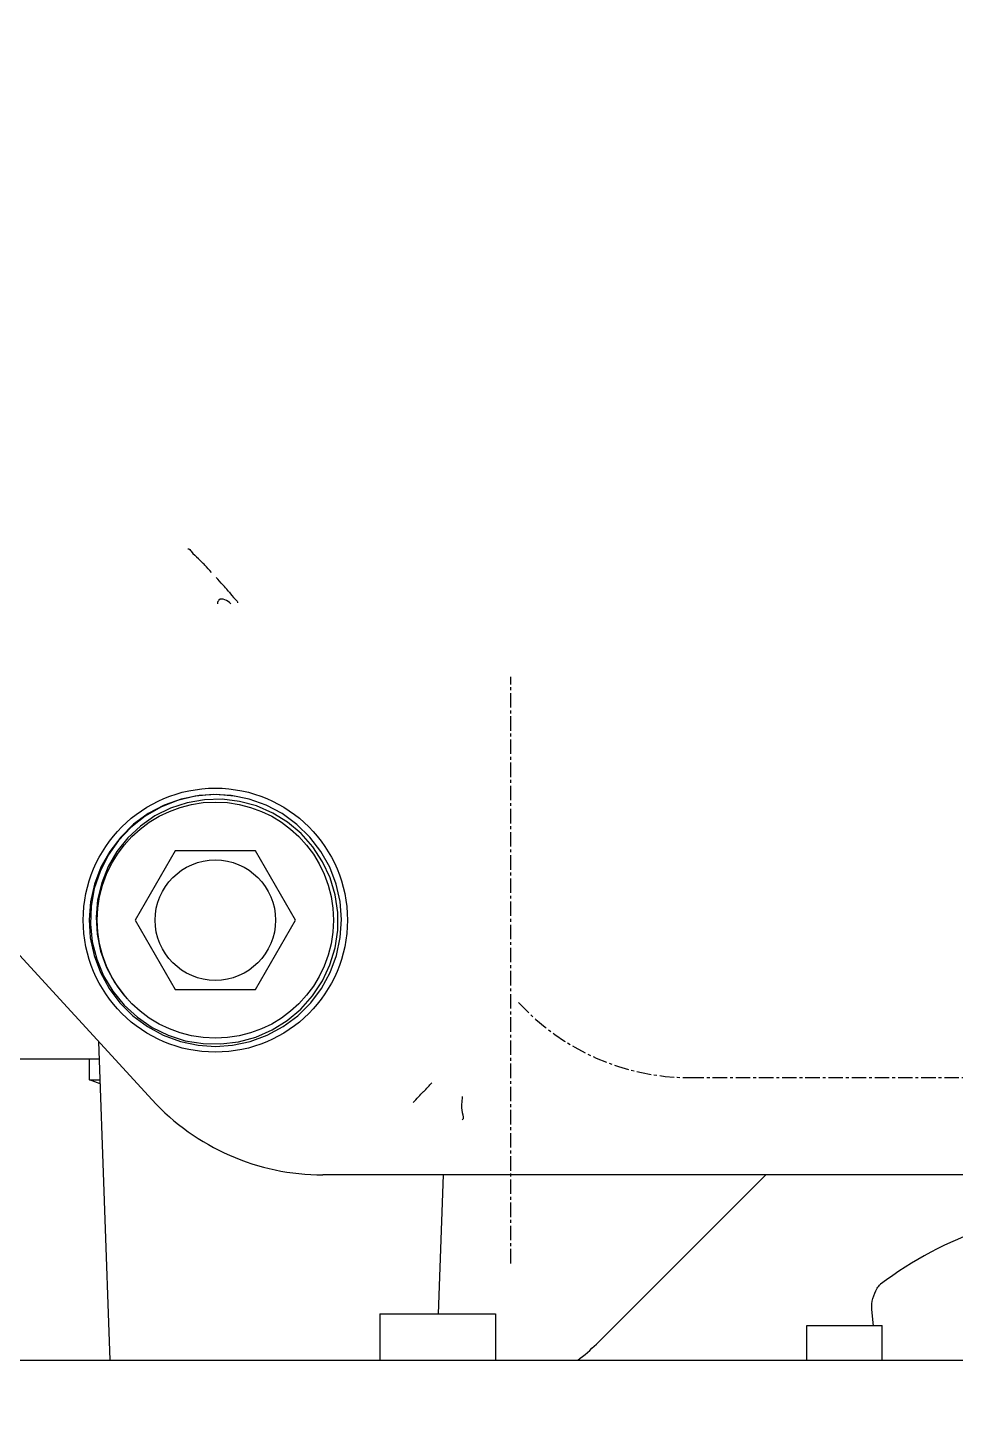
# Model space of a CAD drawing. Header units: metres. Extents: x 27859 to 32645, y 1492 to 8791.
# Drawn here: x 29949.1 to 30029.2, y 4732.8 to 4853.1 of the extents above; entities that cross this region are included whole.
import ezdxf

# ---------------------------------------------------------------- set-up
doc = ezdxf.new("R2010")
doc.units = ezdxf.units.M
doc.linetypes.add('CENTER', pattern=[2, 1.25, -0.25, 0.25, -0.25])
doc.layers.add('E-EQPT', color=190, linetype='Continuous')
doc.layers.add('E-HAT', color=253, linetype='CENTER', lineweight=15)

# ---------------------------------------------------------------- blocks, each defined once
blk = doc.blocks.new('EDG')
at = {"color": 0, "linetype": 'Continuous'}
for p, q in [((957.84, 2769.32, 1), (714.97, 2769.32, 1)), ((847.44, 2769.32, 1), (847.44, 2766.32, 1)), ((853.94, 2769.32, 1), (853.94, 2766.32, 1)), ((880.8, 2765.32, 1), (880.8, 2769.32, 1)), ((890.8, 2765.32, 1), (890.8, 2769.32, 1)), ((915.06, 2741.8, 1), (914.1, 2769.32, 1)), ((857.49, 2753.32, 1), (872.1, 2767.93, 1)), ((853.94, 2766.32, 1), (847.44, 2766.32, 1)), ((848.2, 2766.38, 1), (848.32, 2764.92, 1)), ((890.8, 2765.32, 1), (880.8, 2765.32, 1)), ((885.33, 2753.32, 1), (885.75, 2765.33, 1)), ((779.47, 2753.32, 1), (895.7, 2753.32, 1)), ((937.94, 2716.84, 1), (910.44, 2746.84, 1)), ((914.93, 2745.46, 1), (915.86, 2745.12, 1)), ((915.86, 2745.12, 1), (914.94, 2745.12, 1)), ((915.86, 2745.12, 1), (915.86, 2743.32, 1)), ((915.01, 2743.32, 1), (972.84, 2743.32, 1)), ((901.98, 2741.8, 1), (900.51, 2741.26, 1)), ((902.98, 2741.82, 1), (901.5, 2741.42, 1)), ((903.51, 2742.12, 1), (901.98, 2741.8, 1)), ((904.51, 2742.01, 1), (902.98, 2741.82, 1)), ((904.99, 2742.22, 1), (903.51, 2742.12, 1)), ((906.05, 2741.98, 1), (904.51, 2742.01, 1)), ((906.48, 2742.12, 1), (904.99, 2742.22, 1)), ((907.58, 2741.73, 1), (906.05, 2741.98, 1)), ((908.01, 2741.8, 1), (906.48, 2742.12, 1)), ((909.05, 2741.25, 1), (907.58, 2741.73, 1)), ((909.48, 2741.26, 1), (908.01, 2741.8, 1)), ((899.13, 2740.51, 1), (897.87, 2739.58, 1)), ((900.09, 2740.8, 1), (898.78, 2739.99, 1)), ((900.51, 2741.26, 1), (899.13, 2740.51, 1)), ((901.5, 2741.42, 1), (900.09, 2740.8, 1)), ((910.43, 2740.58, 1), (909.05, 2741.25, 1)), ((910.85, 2740.51, 1), (909.48, 2741.26, 1)), ((911.71, 2739.71, 1), (910.43, 2740.58, 1)), ((912.11, 2739.58, 1), (910.85, 2740.51, 1)), ((897.87, 2739.58, 1), (896.76, 2738.46, 1)), ((898.78, 2739.99, 1), (897.61, 2739, 1)), ((912.85, 2738.66, 1), (911.71, 2739.71, 1)), ((913.22, 2738.47, 1), (912.11, 2739.58, 1)), ((896.76, 2738.46, 1), (895.82, 2737.21, 1)), ((897.61, 2739, 1), (896.59, 2737.85, 1)), ((912.78, 2737.92, 1), (912.6, 2738.1, 1)), ((913.67, 2736.73, 1), (912.78, 2737.92, 1)), ((913.83, 2737.46, 1), (912.85, 2738.66, 1)), ((914.16, 2737.22, 1), (913.22, 2738.47, 1)), ((895.82, 2737.21, 1), (895.07, 2735.83, 1)), ((896.59, 2737.85, 1), (895.74, 2736.56, 1)), ((901.53, 2737.32, 1), (898.06, 2731.32, 1)), ((908.46, 2737.32, 1), (901.53, 2737.32, 1)), ((911.92, 2731.32, 1), (908.46, 2737.32, 1)), ((914.38, 2735.41, 1), (913.67, 2736.73, 1)), ((914.63, 2736.13, 1), (913.83, 2737.46, 1)), ((914.9, 2735.84, 1), (914.16, 2737.22, 1)), ((895.07, 2735.83, 1), (894.53, 2734.36, 1)), ((895.74, 2736.56, 1), (895.1, 2735.17, 1)), ((915.22, 2734.7, 1), (914.63, 2736.13, 1)), ((915.45, 2734.38, 1), (914.9, 2735.84, 1)), ((894.53, 2734.36, 1), (894.21, 2732.83, 1)), ((895.1, 2735.17, 1), (894.66, 2733.7, 1)), ((914.89, 2734.01, 1), (914.38, 2735.41, 1)), ((915.61, 2733.2, 1), (915.22, 2734.7, 1)), ((915.78, 2732.85, 1), (915.45, 2734.38, 1)), ((894.66, 2733.7, 1), (894.43, 2732.18, 1)), ((915.2, 2732.54, 1), (914.89, 2734.01, 1)), ((915.77, 2731.66, 1), (915.61, 2733.2, 1)), ((894.21, 2732.83, 1), (894.11, 2731.27, 1)), ((894.43, 2732.18, 1), (894.43, 2730.65, 1)), ((915.28, 2731.05, 1), (915.2, 2732.54, 1)), ((915.88, 2731.29, 1), (915.78, 2732.85, 1)), ((894.11, 2731.27, 1), (894.23, 2729.72, 1)), ((894.43, 2730.65, 1), (894.65, 2729.13, 1)), ((898.06, 2731.32, 1), (901.53, 2725.32, 1)), ((908.46, 2725.32, 1), (911.92, 2731.32, 1)), ((915.15, 2729.55, 1), (915.28, 2731.05, 1)), ((915.72, 2730.11, 1), (915.77, 2731.66, 1)), ((915.76, 2729.73, 1), (915.88, 2731.29, 1)), ((894.23, 2729.72, 1), (894.57, 2728.2, 1)), ((914.8, 2728.09, 1), (915.15, 2729.55, 1)), ((915.42, 2728.2, 1), (915.76, 2729.73, 1)), ((915.44, 2728.58, 1), (915.72, 2730.11, 1)), ((894.65, 2729.13, 1), (895.09, 2727.66, 1)), ((914.94, 2727.11, 1), (915.44, 2728.58, 1)), ((894.57, 2728.2, 1), (895.12, 2726.74, 1)), ((895.09, 2727.66, 1), (895.73, 2726.28, 1)), ((914.24, 2726.7, 1), (914.8, 2728.09, 1)), ((914.24, 2725.72, 1), (914.94, 2727.11, 1)), ((914.86, 2726.74, 1), (915.42, 2728.2, 1)), ((895.12, 2726.74, 1), (895.88, 2725.38, 1)), ((895.73, 2726.28, 1), (896.57, 2725, 1)), ((913.48, 2725.39, 1), (914.24, 2726.7, 1)), ((914.1, 2725.38, 1), (914.86, 2726.74, 1)), ((895.88, 2725.38, 1), (896.83, 2724.14, 1)), ((896.57, 2725, 1), (897.58, 2723.85, 1)), ((901.53, 2725.32, 1), (908.46, 2725.32, 1)), ((912.54, 2724.22, 1), (913.48, 2725.39, 1)), ((913.15, 2724.14, 1), (914.1, 2725.38, 1)), ((913.34, 2724.44, 1), (914.24, 2725.72, 1)), ((896.83, 2724.14, 1), (897.95, 2723.05, 1)), ((897.58, 2723.85, 1), (898.75, 2722.87, 1)), ((911.44, 2723.19, 1), (912.54, 2724.22, 1)), ((912.04, 2723.04, 1), (913.15, 2724.14, 1)), ((912.27, 2723.31, 1), (913.34, 2724.44, 1)), ((897.95, 2723.05, 1), (899.21, 2722.12, 1)), ((898.75, 2722.87, 1), (900.04, 2722.07, 1)), ((908.85, 2721.65, 1), (910.2, 2722.32, 1)), ((909.7, 2721.56, 1), (911.05, 2722.34, 1)), ((910.2, 2722.32, 1), (911.44, 2723.19, 1)), ((910.78, 2722.12, 1), (912.04, 2723.04, 1)), ((911.05, 2722.34, 1), (912.27, 2723.31, 1)), ((899.21, 2722.12, 1), (900.6, 2721.39, 1)), ((900.04, 2722.07, 1), (901.44, 2721.46, 1)), ((900.6, 2721.39, 1), (902.07, 2720.87, 1)), ((901.44, 2721.46, 1), (902.9, 2721.06, 1)), ((902.9, 2721.06, 1), (904.41, 2720.88, 1)), ((905.93, 2720.92, 1), (907.42, 2721.18, 1)), ((907.42, 2721.18, 1), (908.85, 2721.65, 1)), ((907.93, 2720.87, 1), (909.4, 2721.39, 1)), ((908.25, 2720.98, 1), (909.7, 2721.56, 1)), ((909.4, 2721.39, 1), (910.78, 2722.12, 1)), ((902.07, 2720.87, 1), (903.61, 2720.56, 1)), ((903.37, 2720.61, 1), (904.85, 2720.48, 1)), ((903.61, 2720.56, 1), (905.17, 2720.48, 1)), ((904.41, 2720.88, 1), (905.93, 2720.92, 1)), ((904.85, 2720.48, 1), (906.4, 2720.56, 1)), ((905.17, 2720.48, 1), (906.73, 2720.62, 1)), ((906.4, 2720.56, 1), (907.93, 2720.87, 1)), ((906.73, 2720.62, 1), (908.25, 2720.98, 1))]:
    blk.add_line(p, q, dxfattribs=at)
at = {"color": 0, "linetype": 'CENTER'}
for p, q in [((879.49, 2760.96, 1), (879.49, 2710.32, 1)), ((864.07, 2744.92, 1), (827.44, 2744.92, 1))]:
    blk.add_line(p, q, dxfattribs=at)
at = {"color": 0, "linetype": 'Continuous'}
for radius in [11.4, 10.2, 5.2]:
    blk.add_circle((904.99, 2731.32, 1), radius, dxfattribs=at)
for centre, radius, start, end in [((882.71, 2757.32, 1), 15, 126.8699, 135), ((828.49, 2787.82, 1), 31.5, 270, 307.2863), ((895.7, 2733.32, 1), 20, 42.503, 90), ((929.07, 2705.76, 1), 58.29, 135.5444, 136.1665), ((936.07, 2698.91, 1), 68.09, 135.0032, 135.5536), ((905.06, 2728.48, 1), 25.24, 136.9054, 137.9779), ((917.51, 2716.86, 1), 42.27, 136.1615, 136.9324), ((937.66, 2732.15, 1), 44.69, 220.7682, 221.5336), ((945.43, 2739, 1), 55.05, 221.5123, 221.7114), ((951.37, 2744.31, 1), 63.02, 221.7214, 222.5115), ((952.07, 2744.13, 1), 63.41, 222.4944, 223.2815), ((946.37, 2738.77, 1), 55.59, 223.2915, 223.4743), ((938.89, 2731.66, 1), 45.26, 223.4523, 224.2292)]:
    blk.add_arc(centre, radius, start, end, dxfattribs=at)
at = {"color": 0, "linetype": 'CENTER'}
blk.add_arc((864.07, 2724.92, 1), 20, 42.5, 90, dxfattribs=at)
at = {"color": 0, "linetype": 'Continuous'}
for points, knots in [([(848.32, 2764.92, 1), (848.38, 2764.3, 1), (848.14, 2763.5, 1), (847.7, 2762.85, 1), (847.58, 2762.76, 1)], [0, 0, 0, 0, 0.805033, 1, 1, 1, 1]), ([(883.7, 2746.56, 1), (883.67, 2747.02, 1), (883.9, 2747.51, 1), (883.49, 2748.51, 1), (883.7, 2748.56, 1)], [0, 0, 0, 0, 0.684011, 1, 1, 1, 1]), ([(903.81, 2702.96, 1), (903.62, 2703.18, 1), (903.47, 2703.5, 1), (903.03, 2703.81, 1), (903.07, 2703.92, 1)], [0, 0, 0, 0, 0.718978, 1, 1, 1, 1]), ([(904.68, 2703.68, 1), (904.72, 2703.72, 1), (904.78, 2703.82, 1), (904.81, 2703.93, 1), (904.81, 2704, 1)], [0, 0, 0, 0, 0.436035, 1, 1, 1, 1]), ([(907.35, 2699.25, 1), (907.23, 2699.24, 1), (906.96, 2699.66, 1), (906.66, 2699.88, 1), (906.45, 2700.08, 1)], [0, 0, 0, 0, 0.286705, 1, 1, 1, 1])]:
    blk.add_open_spline(points, degree=3, knots=knots, dxfattribs=at)
blk.add_open_spline([(903.66, 2703.99, 1), (903.9, 2703.73, 1), (904.43, 2703.43, 1), (904.68, 2703.68, 1)], degree=3, dxfattribs=at)

msp = doc.modelspace()

# ---------------------------------------------------------------- hatches: boundary and pattern name
at = {"layer": 'E-HAT', "linetype": 'Continuous'}
h = msp.add_hatch(dxfattribs=at)
h.set_pattern_fill('AR-CONC', color=8, scale=40, angle=90)
h.set_pattern_definition([(140, (30868.3, 2757.35), (25.101, 286.904), [30, -330]), (85, (30868.3, 2757.35), (-300.877, -55.5), [24, -264]), (190.4514, (30870.4, 2781.26), (-275.776, 231.404), [25.496, -280.457]), (136.184, (30788.3, 2757.35), (66.208, 426.897), [45, -495]), (186.636, (30793.8, 2792.93), (-389.647, 373.865), [38.244, -420.686]), (81.184, (30788.3, 2757.35), (-389.647, 373.865), [36, -396]), (111, (30808.3, 2797.35), (161.0476, 238.763), [30, -330]), (56, (30808.3, 2797.35), (-290.06, 97.326), [24, -264]), (161.4514, (30821.72, 2817.25), (-129.012, 336.089), [25.496, -280.457]), (127.5, (30868.3, 2757.35), (-133.1575, 4.864), [0, -260.8, 0, -268, 0, -265]), (97.5, (30868.3, 2757.35), (-157.7647, 105.2278), [0, -152.8, 0, -254.8, 0, -101]), (57.5, (30868.3, 2668.15), (9.022, 213.529), [0, -100, 0, -312, 0, -414]), (47.5, (30868.3, 2628.15), (-40.042, 233.2745), [0, -130, 0, -207.2, 0, -294])])
h.paths.add_polyline_path([(32053.3, 1585.35), (28053.3, 1585.35), (28053.3, 2085.35), (28638.3, 2085.35), (28638.3, 8185.35), (28053.3, 8185.35), (28053.3, 8685.35), (32053.3, 8685.35), (32053.3, 8185.35), (31468.3, 8185.35), (31468.3, 2085.35), (32053.3, 2085.35)])

# ---------------------------------------------------------------- next in the draw order: wipeouts: each hides what was drawn before it
msp.add_wipeout([(30870.3, 2757.35), (29240.32, 2757.35), (29240.32, 7507.34), (30870.3, 7507.34)]).translate(0, 0, -732205.32).dxf.layer = 'E-EQPT'

# ---------------------------------------------------------------- next in the draw order: block references
at = {"layer": 'E-EQPT', "rotation": 180}
msp.add_blockref('EDG', (30870.3, 7507.34, -732206.32), dxfattribs=at)

doc.saveas('drawing.dxf')
